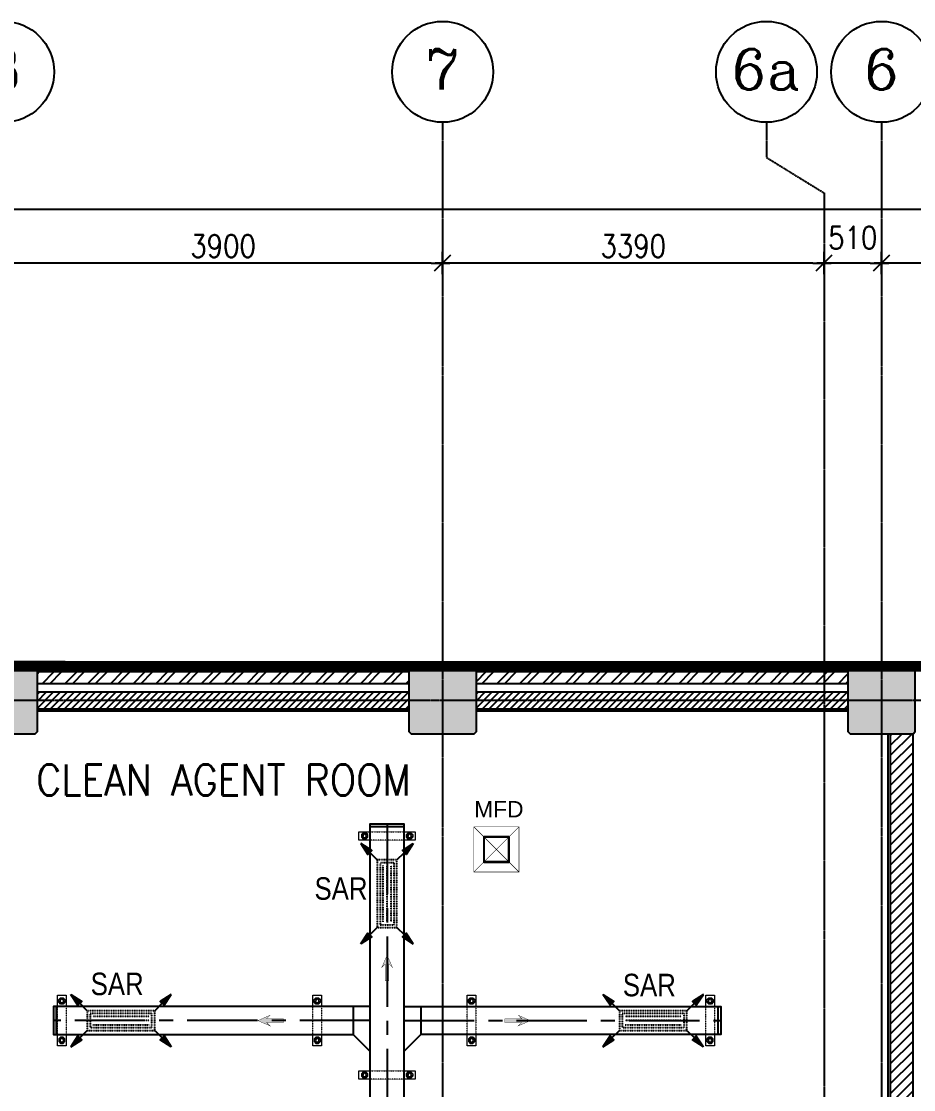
# Model space of a CAD drawing. Header units: metres. Extents: x 841183 to 1048542, y 259326 to 317714.
# Drawn here: x 926381 to 934310, y 308222 to 317714 of the extents above; entities that cross this region are included whole.
import ezdxf
from ezdxf.enums import TextEntityAlignment as Align

# ---------------------------------------------------------------- set-up
doc = ezdxf.new("R2010")
doc.units = ezdxf.units.M
doc.set_wipeout_variables(frame=1)
doc.header["$PDMODE"] = 34
for name, pattern in [('( Hidden )', [0.375, 0.25, -0.125]), ('CENTER', [2, 1.25, -0.25, 0.25, -0.25]), ('DASHED', [0.75, 0.5, -0.25]), ('HIDDEN', [0.375, 0.25, -0.125]), ('HIDDEN2', [0.1875, 0.125, -0.0625]), ('VILLA AXIS$0$CENTER', [2, 1.25, -0.25, 0.25, -0.25])]:
    doc.linetypes.add(name, pattern=pattern)
for name, color, linetype, lineweight in [('0_ARROW', 20, 'Continuous', 0), ('0_HVAC-OPENING', 126, 'Continuous', 0), ('HANGER', 252, 'Continuous', 0)]:
    doc.layers.add(name, color=color, linetype=linetype, lineweight=lineweight)
for name, color, linetype in [('0_EXTRACT AIR DUCT', 236, 'Continuous'), ('0_HVAC TEXT', 7, 'Continuous'), ('1-TEXT', 3, 'Continuous'), ('A-AXIS LINE', 253, 'Continuous'), ('A-FIXTURES', 252, 'Continuous'), ('A-TEXT', 252, 'Continuous'), ('A-WALL-2', 252, 'Continuous'), ('F-PLOT LIMITS - Zoom', 1, 'Continuous'), ('G-COL', 252, 'Continuous'), ('INTEC -RC-WALL', 252, 'Continuous'), ('PAMCAD-PROJECTION', 7, 'Continuous'), ('SUPPLY AIR DUCT', 82, 'Continuous')]:
    doc.layers.add(name, color=color, linetype=linetype)
for name, color, linetype, transparency in [('A-AXIS DIMENSION', 252, 'Continuous', 0.6), ('A-AXIS MARKER', 253, 'Continuous', 0.6), ('A-AXIS TEXT', 252, 'Continuous', 0.6), ('A-HATCH', 252, 'Continuous', 0.6), ('A-REFLECT DOWN', 252, 'Continuous', 0.6), ('CENTER LINE', 252, 'CENTER', 0.6), ('G-HATCH-COL-WALL', 253, 'Continuous', 0.6)]:
    doc.layers.add(name, color=color, linetype=linetype, transparency=transparency)
doc.layers.add('SAR', color=1, linetype='Continuous', true_color=0xff0000)
doc.styles.add('AIRAL', font='arial.ttf', dxfattribs={"height": 6.14})
doc.styles.add('romans', font='romans.shx', dxfattribs={"width": 0.85})
doc.styles.get("Standard").update_dxf_attribs({"font": 'ARIALN.TTF'})
doc.styles.add('VILLA AXIS$0$U SHAPE AXIS$0$AXES$0$COMP', font='complex')
doc.dimstyles.new('DIM-100', dxfattribs={"dimtxt": 200, "dimasz": 100, "dimexe": 50, "dimexo": 75, "dimgap": 50, "dimtad": 1, "dimdec": 0, "dimrnd": 5, "dimzin": 9, "dimdsep": 46, "dimtxsty": 'romans', "dimblk1": 'D-oblique', "dimblk2": 'D-oblique', "dimsah": 1, "dimcen": 100, "dimdle": 100, "dimclrd": 256, "dimclre": 256, "dimclrt": 131, "dimadec": 0, "dimazin": 0, "dimtfac": 1, "dimtdec": 0, "dimtofl": 0, "dimtmove": 2, "dimatfit": 3, "dimldrblk": 'OBLIQUE', "dimfxl": 100, "dimfxlon": 1, "dimtfillclr": 256, "dimtolj": 1, "dimtzin": 0, "dimarcsym": 0})
pattern_1 = [(225, (39419.42, -21.305), (30.935922, -30.935922), [])]
pattern_2 = [(225, (31039.91, -25), (101.02788, -101.02788), []), (225, (30972.56, -25), (101.02788, -101.02788), [])]

# ---------------------------------------------------------------- blocks, each defined once
blk = doc.blocks.new('SAR1')
at = {"layer": 'SAR', "ltscale": 20}
h = blk.add_hatch(color=256, dxfattribs=at)
h.dxf.hatch_style = 1
h.paths.add_polyline_path([(-171, 349.1), (-136.6, 383.5), (-233.3, 445.8)])
h = blk.add_hatch(color=256, dxfattribs=at)
h.dxf.hatch_style = 1
h.paths.add_polyline_path([(233.3, 445.8), (136.6, 383.5), (171, 349.1)])
h = blk.add_hatch(color=256, dxfattribs=at)
h.dxf.hatch_style = 1
h.paths.add_polyline_path([(-233.3, -445.8), (-136.6, -383.5), (-171, -349.1)])
h = blk.add_hatch(color=256, dxfattribs=at)
h.dxf.hatch_style = 1
h.paths.add_polyline_path([(171, -349.1), (136.6, -383.5), (233.3, -445.8)])
for points in [[(-233.3, 445.8), (-171, 349.1), (-136.6, 383.5), (-233.3, 445.8)], [(233.3, 445.8), (171, 349.1), (136.6, 383.5), (233.3, 445.8)], [(-87.5, 300), (-153.8, 366.3)], [(87.5, 300), (153.8, 366.3)], [(-233.3, -445.8), (-171, -349.1), (-136.6, -383.5), (-233.3, -445.8)], [(-87.5, -300), (-153.8, -366.3)], [(87.5, -300), (153.8, -366.3)], [(233.3, -445.8), (171, -349.1), (136.6, -383.5), (233.3, -445.8)]]:
    blk.add_lwpolyline(points, dxfattribs=at)
at = {"layer": 'SAR', "linetype": 'DASHED', "ltscale": 0.00025}
for points in [[(87.5, 300), (-87.5, 300), (-87.5, -300), (87.5, -300)], [(62.5, 0), (62.5, 275), (-62.5, 275), (-62.5, 0), (-62.5, -275), (62.5, -275)]]:
    blk.add_lwpolyline(points, close=True, dxfattribs=at)
for points in [[(-37.5, 250), (-37.5, 0), (-37.5, -250)], [(0, 250), (0, 0)], [(37.5, -250), (37.5, 0), (37.5, 250)], [(0, 0), (0, -250)]]:
    blk.add_lwpolyline(points, dxfattribs=at)
blk = doc.blocks.new('*U80')
at = {"layer": 'HANGER', "ltscale": 20}
for points in [[(0, 75), (-200, 75), (-200, -75), (0, -75)], [(0, -15), (0, 15)], [(600, -75), (800, -75), (800, 75), (600, 75)], [(600, -15), (600, 15)]]:
    blk.add_lwpolyline(points, dxfattribs=at)
for points in [[(-77, 56), (-123, 56), (-156, 23), (-156, -23), (-123, -56), (-77, -56), (-44, -23), (-44, 23)], [(677, 56), (723, 56), (756, 23), (756, -23), (723, -56), (677, -56), (644, -23), (644, 23)]]:
    blk.add_lwpolyline(points, close=True, dxfattribs=at)
at = {"layer": 'HANGER', "linetype": 'HIDDEN', "ltscale": 0.0008}
for points in [[(600, 75), (0, 75)], [(0, -75), (600, -75)]]:
    blk.add_lwpolyline(points, dxfattribs=at)
at = {"layer": 'HANGER', "ltscale": 20}
for centre, radius in [((-100, 0), 45), ((-100, 0), 30), ((700, 0), 45), ((700, 0), 30)]:
    blk.add_circle(centre, radius, dxfattribs=at)
blk = doc.blocks.new('*U81')
at = {"layer": 'HANGER', "ltscale": 20}
for points in [[(0, 75), (-200, 75), (-200, -75), (0, -75)], [(0, -15), (0, 15)], [(500, -75), (700, -75), (700, 75), (500, 75)], [(500, -15), (500, 15)]]:
    blk.add_lwpolyline(points, dxfattribs=at)
for points in [[(-77, 56), (-123, 56), (-156, 23), (-156, -23), (-123, -56), (-77, -56), (-44, -23), (-44, 23)], [(577, 56), (623, 56), (656, 23), (656, -23), (623, -56), (577, -56), (544, -23), (544, 23)]]:
    blk.add_lwpolyline(points, close=True, dxfattribs=at)
at = {"layer": 'HANGER', "linetype": 'HIDDEN', "ltscale": 0.0008}
for points in [[(500, 75), (0, 75)], [(0, -75), (500, -75)]]:
    blk.add_lwpolyline(points, dxfattribs=at)
at = {"layer": 'HANGER', "ltscale": 20}
for centre, radius in [((-100, 0), 45), ((-100, 0), 30), ((600, 0), 45), ((600, 0), 30)]:
    blk.add_circle(centre, radius, dxfattribs=at)
blk = doc.blocks.new('0-ARROW-3')
at = {"layer": '0_ARROW', "true_color": 0xc8c8c8}
h = blk.add_hatch(dxfattribs=at)
h.set_pattern_fill('ANSI31', color=9)
h.set_pattern_definition([(45, (-4415, 43046), (-0.08838834765, 0.08838834765), [])])
h.paths.add_polyline_path([(-512, -108), (-711, -313), (0, 0), (-711, 313), (-512, 108), (-1490, 108), (-1490, -108)])
at = {"layer": '0_ARROW', "const_width": 20}
blk.add_lwpolyline([(-1490, -108), (-512, -108), (-711, -313), (0, 0), (-711, 313), (-512, 108), (-1490, 108)], close=True, dxfattribs=at)
blk = doc.blocks.new('A$Caca1db55')
at = {"layer": '0_EXTRACT AIR DUCT', "const_width": 11.2, "elevation": -145}
blk.add_lwpolyline([(-33389.8, -1219.9), (-33603.5, -1219.9), (-33603.5, -1433.7), (-33389.8, -1433.7)], close=True, dxfattribs=at)
at = {"layer": '0_EXTRACT AIR DUCT', "elevation": 5.8}
blk.add_lwpolyline([(-33384.2, -1214.3), (-33609.2, -1214.3), (-33609.2, -1439.3), (-33384.2, -1439.3)], close=True, dxfattribs=at)
at = {"layer": '0_HVAC-OPENING', "linetype": '( Hidden )', "ltscale": 100, "const_width": 5, "elevation": 103.7}
blk.add_lwpolyline([(-33296.7, -1526.8), (-33296.7, -1126.8), (-33696.7, -1126.8), (-33696.7, -1526.8)], close=True, dxfattribs=at)
for points in [[(-33296.7, -1126.8), (-33696.7, -1526.8)], [(-33296.7, -1526.8), (-33696.7, -1126.8)]]:
    blk.add_lwpolyline(points, dxfattribs=at)
at = {"layer": '0_HVAC TEXT', "insert": (-33474.9, -969.6, 103.7), "char_height": 145, "width": 763.787, "attachment_point": 5, "style": 'AIRAL'}
blk.add_mtext('{\\fArial|b0|i0|c0|p34;MFD}', dxfattribs=at)
blk = doc.blocks.new('A$C10b3fa2f')
at = {"layer": 'A-REFLECT DOWN'}
h = blk.add_hatch(dxfattribs=at)
h.set_pattern_fill('AR-HBONE', color=256, scale=75, style=0)
h.set_pattern_definition([(45, (-872853.3, -501345.44), (0, 424.26407), [900, -300]), (135, (-872641.16, -501133.3), (3e-14, 424.26407), [900, -300])])
h.paths.add_polyline_path([(-40951.9, -7637.1), (-40445.1, -7637.1), (-40278.2, -7926.1), (-40445.1, -8215.1), (-40951.9, -8215.1), (-41118.8, -7926.1)])
edge = h.paths.add_edge_path()
edge.add_line((-40250.6, -6912.7), (-42275.6, -6912.7))
edge.add_line((-42275.6, -6912.7), (-42275.6, -105.8))
edge.add_line((-42275.6, -105.8), (-42275.6, 38.9))
edge.add_line((-42275.6, 38.9), (-43125, 38.9))
edge.add_line((-43125, 38.9), (-43125, -30517.1))
edge.add_line((-43125, -30517.1), (-43000, -30517.1))
edge.add_line((-43000, -30517.1), (-43000, -32386.1))
edge.add_line((-43000, -32386.1), (-6450, -32386.1))
edge.add_arc((-6450, -25886.1), 6500, 270, 360)
edge.add_line((50, -25886.1), (50, -22117.5))
edge.add_line((50, -22117.5), (-3025.4, -22117.5))
edge.add_line((-3025.4, -22117.5), (-3025.4, -31367.5))
edge.add_line((-3025.4, -31367.5), (-37875.6, -31367.3))
edge.add_line((-37875.6, -31367.3), (-37875.6, -22117.5))
edge.add_line((-37875.6, -22117.5), (-40250.6, -22117.5))
edge.add_line((-40250.6, -22117.5), (-40250.6, -6912.7))
at = {"layer": 'F-PLOT LIMITS - Zoom', "color": 252, "linetype": 'HIDDEN2', "ltscale": 2500, "elevation": 74}
blk.add_lwpolyline([(-43400, 300, 100, 75, 0), (6600, 300, 128.5, 128.5, 0), (6600.1, -49700, 128.5, 128.5, 0), (-43400, -49700, 128.5, 128.5, 0)], format="xyseb", close=True, dxfattribs=at)
blk = doc.blocks.new('VILLA AXIS$0$U SHAPE AXIS$0$AXES$0$AXIS-MARK')
at = {"layer": 'A-AXIS MARKER'}
blk.add_circle((0, 0.5), 0.5, dxfattribs=at)
at = {"layer": 'A-AXIS TEXT', "color": 8, "style": 'VILLA AXIS$0$U SHAPE AXIS$0$AXES$0$COMP'}
blk.add_attdef('1', text='', height=0.4, dxfattribs=at).set_placement((0, 0.5), align=Align.MIDDLE)
blk = doc.blocks.new('D-oblique')
for p, q in [((0, -1), (0, 1)), ((-1, 0), (0.647, 0)), ((-0.707, -0.707), (0.707, 0.707))]:
    blk.add_line(p, q)
blk = doc.blocks.new('*D475')
at = {"layer": 'A-AXIS DIMENSION', "lineweight": -2, "transparency": 16777216}
for p, q in [((-30785.4, 3508.1), (-30785.4, 3658.1)), ((-30374.2, 3608.1), (-30685.4, 3608.1)), ((-30274.2, 3508.1), (-30274.2, 3658.1))]:
    blk.add_line(p, q, dxfattribs=at)
at = {"layer": 'Defpoints', "color": 0, "transparency": 16777216}
for p in [(-30785.4, 3608.1), (-30785.4, 3145.6, 0.8), (-30274.2, 3160.7)]:
    blk.add_point(p, dxfattribs=at)
at = {"layer": 'A-AXIS DIMENSION', "lineweight": -2, "transparency": 16777216, "xscale": 100, "yscale": 100, "zscale": 100, "rotation": 180}
blk.add_blockref('D-oblique', (-30785.4, 3608.1), dxfattribs=at)
at = {"layer": 'A-AXIS DIMENSION', "lineweight": -2, "transparency": 16777216, "xscale": 100, "yscale": 100, "zscale": 100}
blk.add_blockref('D-oblique', (-30274.2, 3608.1), dxfattribs=at)
at = {"layer": 'A-AXIS DIMENSION', "color": 252, "transparency": 16777216, "insert": (-30529.8, 3833.1), "char_height": 200, "attachment_point": 5, "style": 'romans'}
blk.add_mtext('\\A1;510', dxfattribs=at)
blk = doc.blocks.new('_OBLIQUE')
at = {"color": 0, "linetype": 'ByBlock'}
blk.add_line((-0.5, -0.5), (0.5, 0.5), dxfattribs=at)
blk = doc.blocks.new('*D476')
at = {"layer": 'A-AXIS DIMENSION', "lineweight": -2, "transparency": 16777216}
for p, q in [((-30274.2, 3508.3), (-30274.2, 3658.1)), ((-28520.4, 3608.1), (-30174.2, 3608.1)), ((-28420.4, 3508.9), (-28420.4, 3658.1))]:
    blk.add_line(p, q, dxfattribs=at)
at = {"layer": 'Defpoints', "color": 0, "transparency": 16777216}
for p in [(-30274.2, 3608.1), (-30274.2, 3137, -21.6), (-28420.4, 3160.7, -50.2)]:
    blk.add_point(p, dxfattribs=at)
at = {"layer": 'A-AXIS DIMENSION', "lineweight": -2, "transparency": 16777216, "xscale": 100, "yscale": 100, "zscale": 100, "rotation": 180}
blk.add_blockref('D-oblique', (-30274.2, 3608.1), dxfattribs=at)
at = {"layer": 'A-AXIS DIMENSION', "lineweight": -2, "transparency": 16777216, "xscale": 100, "yscale": 100, "zscale": 100}
blk.add_blockref('D-oblique', (-28420.4, 3608.1), dxfattribs=at)
at = {"layer": 'A-AXIS DIMENSION', "color": 252, "transparency": 16777216, "insert": (-29451.3, 3799.2), "char_height": 200, "attachment_point": 5, "style": 'romans'}
blk.add_mtext('\\A1;1855', dxfattribs=at)
blk = doc.blocks.new('*D477')
at = {"layer": 'A-AXIS DIMENSION', "lineweight": -2, "transparency": 16777216}
for p, q in [((-34174.9, 3508.2), (-34174.9, 3658.2)), ((-30885.4, 3608.2), (-34074.9, 3608.2)), ((-30785.4, 3508.2), (-30785.4, 3658.2))]:
    blk.add_line(p, q, dxfattribs=at)
at = {"layer": 'Defpoints', "color": 0, "transparency": 16777216}
for p in [(-34174.9, 3608.2), (-30785.4, 3160.7), (-34174.9, 3060.6, 5.3)]:
    blk.add_point(p, dxfattribs=at)
at = {"layer": 'A-AXIS DIMENSION', "lineweight": -2, "transparency": 16777216, "xscale": 100, "yscale": 100, "zscale": 100, "rotation": 180}
blk.add_blockref('D-oblique', (-34174.9, 3608.2), dxfattribs=at)
at = {"layer": 'A-AXIS DIMENSION', "lineweight": -2, "transparency": 16777216, "xscale": 100, "yscale": 100, "zscale": 100}
blk.add_blockref('D-oblique', (-30785.4, 3608.2), dxfattribs=at)
at = {"layer": 'A-AXIS DIMENSION', "color": 252, "transparency": 16777216, "insert": (-32480.2, 3758.2), "char_height": 200, "attachment_point": 5, "style": 'romans'}
blk.add_mtext('\\A1;3390', dxfattribs=at)
blk = doc.blocks.new('*D478')
at = {"layer": 'A-AXIS DIMENSION', "lineweight": -2, "transparency": 16777216}
for p, q in [((-38075.6, 3508.2), (-38075.6, 3658.2)), ((-34274.9, 3608.2), (-37975.6, 3608.2)), ((-34174.9, 3508.2), (-34174.9, 3658.2))]:
    blk.add_line(p, q, dxfattribs=at)
at = {"layer": 'Defpoints', "color": 0, "transparency": 16777216}
for p in [(-38075.6, 3608.2), (-34174.9, 3160.7), (-38075.6, 3045.5, 6.1)]:
    blk.add_point(p, dxfattribs=at)
at = {"layer": 'A-AXIS DIMENSION', "lineweight": -2, "transparency": 16777216, "xscale": 100, "yscale": 100, "zscale": 100, "rotation": 180}
blk.add_blockref('D-oblique', (-38075.6, 3608.2), dxfattribs=at)
at = {"layer": 'A-AXIS DIMENSION', "lineweight": -2, "transparency": 16777216, "xscale": 100, "yscale": 100, "zscale": 100}
blk.add_blockref('D-oblique', (-34174.9, 3608.2), dxfattribs=at)
at = {"layer": 'A-AXIS DIMENSION', "color": 252, "transparency": 16777216, "insert": (-36125.3, 3758.2), "char_height": 200, "attachment_point": 5, "style": 'romans'}
blk.add_mtext('\\A1;3900', dxfattribs=at)
blk = doc.blocks.new('*D487')
at = {"layer": 'A-AXIS DIMENSION', "lineweight": -2, "transparency": 16777216}
for p, q in [((-40250.6, 3983.7), (-40250.6, 4133.4)), ((-300, 4083.4), (-40150.6, 4083.4)), ((-200, 3984.4), (-200, 4133.4))]:
    blk.add_line(p, q, dxfattribs=at)
at = {"layer": 'Defpoints', "color": 0, "transparency": 16777216}
for p in [(-40250.6, 4083.4), (-200, 3652.7, -54.7), (-40250.6, 3331.1, -53.4)]:
    blk.add_point(p, dxfattribs=at)
at = {"layer": 'A-AXIS DIMENSION', "lineweight": -2, "transparency": 16777216, "xscale": 100, "yscale": 100, "zscale": 100, "rotation": 180}
blk.add_blockref('D-oblique', (-40250.6, 4083.4), dxfattribs=at)
at = {"layer": 'A-AXIS DIMENSION', "lineweight": -2, "transparency": 16777216, "xscale": 100, "yscale": 100, "zscale": 100}
blk.add_blockref('D-oblique', (-200, 4083.4), dxfattribs=at)
at = {"layer": 'A-AXIS DIMENSION', "color": 252, "transparency": 16777216, "insert": (-21011.1, 4233.4), "char_height": 200, "attachment_point": 5, "style": 'romans'}
blk.add_mtext('\\A1;40050', dxfattribs=at)
blk = doc.blocks.new('A$Cef9c9996')
at = {"layer": 'A-HATCH'}
h = blk.add_hatch(dxfattribs=at)
h.set_pattern_fill('ANSI32', color=256, scale=15, angle=-180, style=0)
h.set_pattern_definition(pattern_2)
h.paths.add_polyline_path([(-34474.90583, -129.99875), (-37775.61537, -129.99875), (-37775.61537, -24.99875), (-34474.90583, -24.99875)])
h = blk.add_hatch(dxfattribs=at)
h.set_pattern_fill('ANSI32', color=256, scale=15, angle=-180, style=0)
h.set_pattern_definition(pattern_2)
h.paths.add_polyline_path([(-33874.90583, -129.99875), (-30574.19629, -129.99875), (-30574.19629, -24.99875), (-33874.90583, -24.99875)])
h = blk.add_hatch(dxfattribs=at)
h.set_pattern_fill('ANSI31', color=256, scale=350, angle=-180, style=0)
h.set_pattern_definition(pattern_1)
h.paths.add_polyline_path([(-37775.61537, -204.99875), (-37775.61537, -354.99875), (-34474.90583, -354.99875), (-34474.90583, -204.99875)])
h = blk.add_hatch(dxfattribs=at)
h.set_pattern_fill('ANSI31', color=256, scale=350, angle=-180, style=0)
h.set_pattern_definition(pattern_1)
h.paths.add_polyline_path([(-30574.19629, -204.99875), (-30574.19629, -354.99875), (-33874.90583, -354.99875), (-33874.90583, -204.99875)])
h = blk.add_hatch(dxfattribs=at)
h.set_pattern_fill('ANSI31', color=256, scale=500, angle=-180)
h.set_pattern_definition([(225, (72975.345, 3463.6), (44.194174, -44.194174), [])])
h.paths.add_polyline_path([(-29994.2878, -5827.25931), (-30194.2878, -5827.25931), (-30194.36881, -10476.69043), (-29994.36881, -10476.69043)])
h.paths.add_polyline_path([(-30194.27735, -5227.25931), (-29994.27735, -5227.25931), (-29994.19629, -574.99875), (-30194.19629, -574.99875)])
at = {"layer": 'A-REFLECT DOWN'}
h = blk.add_hatch(dxfattribs=at)
h.set_pattern_fill('AR-HBONE', color=256, scale=75, style=0)
h.set_pattern_definition([(45, (-873053.33, -501634.64), (0, 424.26407), [900, -300]), (135, (-872841.2, -501422.5), (3e-14, 424.26407), [900, -300])])
h.paths.add_polyline_path([(-41151.96082, -7926.32103), (-40645.1139, -7926.32103), (-40478.26212, -8215.31679), (-40645.1139, -8504.31255), (-41151.96082, -8504.31255), (-41318.8126, -8215.31679)])
edge = h.paths.add_edge_path()
edge.add_line((-40450.61533, -7201.94287), (-42475.61533, -7201.94287))
edge.add_line((-42475.61533, -7201.94287), (-42475.61533, -394.99875))
edge.add_line((-42475.61533, -394.99875), (-42475.61533, -250.33845))
edge.add_line((-42475.61533, -250.33845), (-43325.04045, -250.33845))
edge.add_line((-43325.04045, -250.33845), (-43325.03899, -30806.27827))
edge.add_line((-43325.03899, -30806.27827), (-43200.04115, -30806.27827))
edge.add_line((-43200.04115, -30806.27827), (-43200.04115, -32675.32518))
edge.add_line((-43200.04115, -32675.32518), (-6650.05266, -32675.32518))
edge.add_arc((-6650.05266, -26175.32518), 6500, 270, 360)
edge.add_line((-150.05266, -26175.32518), (-150.05266, -22406.69091))
edge.add_line((-150.05266, -22406.69091), (-3225.46308, -22406.69091))
edge.add_line((-3225.46308, -22406.69091), (-3225.46308, -31656.6906))
edge.add_line((-3225.46308, -31656.6906), (-38075.61537, -31656.47599))
edge.add_line((-38075.61537, -31656.47599), (-38075.61537, -22406.6906))
edge.add_line((-38075.61537, -22406.6906), (-40450.61533, -22406.6906))
edge.add_line((-40450.61533, -22406.6906), (-40450.61533, -7201.94287))
at = {"layer": 'G-HATCH-COL-WALL'}
h = blk.add_hatch(color=256, dxfattribs=at)
h.dxf.hatch_style = 1
h.paths.add_polyline_path([(-37775.61537, 25.00125), (-38375.61537, 25.00125), (-38375.61537, -554.99875), (-38355.61537, -574.99875), (-37795.61537, -574.99875), (-37775.61537, -554.99875)])
h = blk.add_hatch(color=256, dxfattribs=at)
h.dxf.hatch_style = 1
h.paths.add_polyline_path([(-33874.90583, 25.00125), (-34474.90583, 25.00125), (-34474.90583, -554.99875), (-34454.90583, -574.99875), (-33894.90583, -574.99875), (-33874.90583, -554.99875)])
h = blk.add_hatch(color=256, dxfattribs=at)
h.dxf.hatch_style = 1
h.paths.add_polyline_path([(-29974.19629, 25.00125), (-30574.19629, 25.00125), (-30574.19629, -554.99875), (-30554.19629, -574.99875), (-29994.19629, -574.99875), (-29974.19629, -554.99875)])
at = {"layer": 'A-AXIS LINE', "linetype": 'VILLA AXIS$0$CENTER', "ltscale": 4}
for p, q in [((-34174.90583, 4858.12244, 0.00009), (-34174.90583, -12258.13794, -11.96108)), ((-30274.19629, 4858.12244, 0.00009), (-30274.19629, -11876.23937, -11.69421)), ((-30785.4388, 4230.96165, 0.00009), (-30785.4388, -13326.69043, -12.55791)), ((-40765.74437, -274.99875, 0.00005), (8014.64756, -274.99875, 113.58101))]:
    blk.add_line(p, q, dxfattribs=at)
at = {"layer": 'A-AXIS LINE', "linetype": 'VILLA AXIS$0$CENTER', "ltscale": 4, "elevation": 0.00009}
blk.add_lwpolyline([(-31296.68131, 4858.12244), (-31296.68131, 4546.08839), (-30785.4388, 4230.96165)], dxfattribs=at)
at = {"layer": 'A-FIXTURES'}
for points, elevation in [([(-34474.90583, -374.99875), (-37775.61537, -374.99875)], 47.92296), ([(-30574.19629, -374.99875), (-33874.90583, -374.99875)], 47.92296), ([(-30214.27735, -5116.69032), (-30214.19629, -574.99875)], -20.13033)]:
    blk.add_lwpolyline(points, dxfattribs=dict(at, elevation=elevation))
at = {"layer": 'A-WALL-2'}
for p, q in [((-34474.90583, -24.99875, 42.09569), (-37775.61537, -24.99875, 50.37409)), ((-30574.19629, -24.99875, 32.31246), (-33874.90583, -24.99875, 40.59085)), ((-34474.90583, -129.99875, 42.09527), (-37775.61537, -129.99875, 50.37361)), ((-30574.19629, -129.99875, 32.3121), (-33874.90583, -129.99875, 40.59044)), ((-34474.90583, -204.99875, 42.09527), (-37775.61537, -204.99875, 50.37361)), ((-30574.19629, -204.99875, 32.3121), (-33874.90583, -204.99875, 40.59044)), ((-34474.90583, -354.99875, 42.09527), (-37775.61537, -354.99875, 50.37361)), ((-30574.19629, -354.99875, 32.3121), (-33874.90583, -354.99875, 40.59044))]:
    blk.add_line(p, q, dxfattribs=at)
at = {"layer": 'A-WALL-2', "elevation": -20.13033}
for points in [[(-30194.27932, -5227.23283), (-30194.19629, -574.99875)], [(-29994.27932, -5227.23118), (-29994.19629, -574.99875)]]:
    blk.add_lwpolyline(points, dxfattribs=at)
at = {"layer": 'G-COL', "elevation": -20.13038}
for points in [[(-37775.61537, 25.00125), (-38375.61537, 25.00125), (-38375.61537, -554.99875), (-38355.61537, -574.99875), (-37795.61537, -574.99875), (-37775.61537, -554.99875)], [(-33874.90583, 25.00125), (-34474.90583, 25.00125), (-34474.90583, -554.99875), (-34454.90583, -574.99875), (-33894.90583, -574.99875), (-33874.90583, -554.99875)], [(-29974.19629, 25.00125), (-30574.19629, 25.00125), (-30574.19629, -554.99875), (-30554.19629, -574.99875), (-29994.19629, -574.99875), (-29974.19629, -554.99875)]]:
    blk.add_lwpolyline(points, close=True, dxfattribs=at)
at = {"layer": 'INTEC -RC-WALL'}
blk.add_line((-37775.61537, 25.00125, -20.13038), (-2940.03788, 25.00125, 6.3119), dxfattribs=at)
at = {"layer": 'A-AXIS TEXT'}
ref = blk.add_blockref('VILLA AXIS$0$U SHAPE AXIS$0$AXES$0$AXIS-MARK', (-38075.61537, 4858.12244, 0.00009), dxfattribs=dict(at, xscale=897.0721255241026, yscale=897.0721255241026, zscale=897.0721255241026))
ref.add_attrib('1', '8', dxfattribs={"height": 360, "style": 'VILLA AXIS$0$U SHAPE AXIS$0$AXES$0$COMP'}).set_placement((-38075.61537, 5328.72073, 0.00009), align=Align.MIDDLE)
ref = blk.add_blockref('VILLA AXIS$0$U SHAPE AXIS$0$AXES$0$AXIS-MARK', (-34174.90583, 4858.12244, 0.00009), dxfattribs=dict(at, xscale=897.0721255241026, yscale=897.0721255241026, zscale=897.0721255241026))
ref.add_attrib('1', '7', dxfattribs={"height": 360, "style": 'VILLA AXIS$0$U SHAPE AXIS$0$AXES$0$COMP'}).set_placement((-34174.90583, 5328.72073, 0.00009), align=Align.MIDDLE)
ref = blk.add_blockref('VILLA AXIS$0$U SHAPE AXIS$0$AXES$0$AXIS-MARK', (-31296.68131, 4858.12244, 0.00009), dxfattribs=dict(at, xscale=897.0721255241026, yscale=897.0721255241026, zscale=897.0721255241026))
ref.add_attrib('1', '6a', dxfattribs={"height": 360, "style": 'VILLA AXIS$0$U SHAPE AXIS$0$AXES$0$COMP'}).set_placement((-31296.68131, 5328.72073, 0.00009), align=Align.MIDDLE)
ref = blk.add_blockref('VILLA AXIS$0$U SHAPE AXIS$0$AXES$0$AXIS-MARK', (-30274.19629, 4858.12244, 0.00009), dxfattribs=dict(at, xscale=897.0721255241026, yscale=897.0721255241026, zscale=897.0721255241026))
ref.add_attrib('1', '6', dxfattribs={"height": 360, "style": 'VILLA AXIS$0$U SHAPE AXIS$0$AXES$0$COMP'}).set_placement((-30274.19629, 5328.72073, 0.00009), align=Align.MIDDLE)
at = {"layer": 'A-TEXT', "style": 'romans', "width": 0.9}
blk.add_text('CLEAN AGENT ROOM', height=275, dxfattribs=at).set_placement((-36120.46265, -984.29829, -9.24597), align=Align.MIDDLE)
at = {"layer": 'A-AXIS DIMENSION'}
for base, p1, p2, picture, middle in [((-40250.61533, 4083.39542, 53.36061), (-200.03281, 3652.65086, -1.36147), (-40250.61533, 3331.14187, 0.00179), '*D487', (-21011.09869, 4233.39542, 53.36061)), ((-30274.19629, 3608.12244, 31.11313), (-28420.4388, 3160.65986, -19.08565), (-30274.19629, 3137.03071, 9.55277), '*D476', (-29451.32716, 3799.24268, 31.11313))]:
    dim = blk.add_linear_dim(base=base, p1=p1, p2=p2, dimstyle='DIM-100', override={"dimclrt": 252}, dxfattribs=at)
    dim.commit()
    dim.dimension.update_dxf_attribs({"geometry": picture, "text_midpoint": middle, "dimtype": 160})
for base, p1, p2, picture, middle in [((-30785.4388, 3608.14474, -0.80354), (-30274.19629, 3160.68217, -0.80354), (-30785.4388, 3145.58826, 0.00009), '*D475', (-30529.81755, 3833.14474, -0.80354)), ((-38075.61537, 3608.16705, -10.47272), (-34174.90583, 3160.70447, -10.47272), (-38075.61537, 3045.54003, -4.34115), '*D478', (-36125.2606, 3758.16705, -10.47272)), ((-34174.90583, 3608.16705, -10.47272), (-30785.4388, 3160.70447, -10.47272), (-34174.90583, 3060.63394, -5.14478), '*D477', (-32480.17232, 3758.16705, -10.47272))]:
    dim = blk.add_linear_dim(base=base, p1=p1, p2=p2, dimstyle='DIM-100', override={"dimclrt": 252, "dimfxl": 100, "dimfxlon": 1}, dxfattribs=at)
    dim.commit()
    dim.dimension.update_dxf_attribs({"geometry": picture, "text_midpoint": middle})

msp = doc.modelspace()

# ---------------------------------------------------------------- block references
at = {"layer": 'PAMCAD-PROJECTION', "color": 6}
msp.add_blockref('A$Cef9c9996', (964298.7, 311958.9, -97.8), dxfattribs=at)

# ---------------------------------------------------------------- next in the draw order: block references
at = {"color": 2}
msp.add_blockref('A$C10b3fa2f', (964098.7, 311683.9, -103.7), dxfattribs=at)

# ---------------------------------------------------------------- next in the draw order: wipeouts: each hides what was drawn before it
at = {"color": 255}
msp.add_wipeout([(958608.6, 291727.2), (958608.6, 291027.2), (939689.4, 291027.2), (939189.4, 291002.2), (928141.7, 291002.2), (928036.7, 291003.4), (927883.7, 291026.1), (927665, 291105.8), (927434.5, 291270.1), (927315.2, 291414.2), (927223.8, 291580.3), (927167.6, 291750.9), (927141.7, 291977.2), (927141.7, 296242.2), (927125.2, 296310.5), (927107.2, 296337.8), (927076.6, 296365.8), (927011.2, 296392.2), (926991.7, 296392.2), (926991.7, 297392.2), (927018.6, 297395.9), (927062.4, 297421.5), (927083.1, 297451.7), (927091.7, 297492.2), (927091.7, 299557.2), (927079.2, 299626.7), (927052.9, 299675.4), (927022.6, 299708.3), (927012.2, 299716.8), (927000.6, 299724.9), (926947.3, 299749.3), (926899.5, 299757.2), (926575.9, 299757.2), (926575.9, 300007.2), (926899.5, 300007.2), (926975.9, 299999.2), (927060.4, 299974.4), (927108.8, 299951.4), (927147, 299927.8), (927192.7, 299891.7), (927259.6, 299816.3), (927295.6, 299870.3), (927357, 299948.7), (927440.1, 300035.4), (927529.6, 300110.7), (927750.7, 300239.9), (927908.4, 300295.1), (928078.7, 300326.4), (928191.7, 300332.2), (928364.6, 300332.2), (928523.1, 300332.2), (929080.6, 300332.2), (929330.6, 300582.2), (929330.6, 302572.1), (929130.6, 302772.1), (927101.1, 302772.1), (927101.1, 303022.1), (929330.6, 303022.1), (929330.6, 305636.6), (929480.6, 306136.6), (929480.6, 308560.9), (929480.6, 310583.9), (929780.6, 310583.9), (929780.6, 306136.6), (929930.6, 305636.6), (929930.6, 300332.2), (930756.5, 300332.2), (931256.5, 300307.2), (932108.8, 300307.2), (932358.8, 300557.2), (932358.8, 305850.2), (932658.8, 305850.2), (932658.8, 300582.2), (932658.8, 300307.2), (939774.1, 300307.2), (940024.1, 300557.2), (940024, 306115.6), (939874, 306265.6), (936824.6, 306265.6), (936824.6, 306440.6), (940024.1, 306440.6), (940024.1, 309771.3), (940524.1, 309771.3), (940524, 306440.6), (942824.1, 306440.6), (942824.1, 306265.6), (940674, 306265.6), (940524, 306115.6), (940524.1, 300307.2), (942231.5, 300307.2), (942731.5, 300257.2), (949523.2, 300257.2), (949773.2, 300507.2), (949773.2, 309212.6), (950373.2, 309212.6), (950373.2, 300257.2), (951436.5, 300257.2), (951936.5, 300132.2), (956072.7, 300132.2), (956322.7, 300382.2), (956322.7, 310583.9), (956722.7, 310583.9), (956722.7, 300132.2), (957318.4, 300132.2), (957818.4, 300007.2), (960069.9, 300007.2), (960069.9, 299757.2), (957818.4, 299757.2), (957318.4, 299632.2), (951936.5, 299632.2), (951436.5, 299507.2), (942731.5, 299507.2), (942231.5, 299457.2), (931256.5, 299457.2), (930757.7, 299432.3), (928191.7, 299432.2), (928140.1, 299425.4), (928082.7, 299399.9), (928026.9, 299345.6), (927995.4, 299270.5), (927991.7, 297492.2), (927999.9, 297452.4), (928020.9, 297421.5), (928046.6, 297402.9), (928091.7, 297392.2), (928091.7, 296392.2), (928029.1, 296378.5), (927985.6, 296348.3), (927959.2, 296312.7), (927945.7, 296277), (927941.7, 296242.2), (927941.7, 291977.2), (927952.2, 291913.2), (928000.2, 291835.8), (928066.4, 291780.6), (928141.7, 291752.2), (939189.4, 291752.2), (939689.4, 291727.2)], dxfattribs=at)

# ---------------------------------------------------------------- next in the draw order: linework, layer by layer
at = {"layer": 'CENTER LINE', "ltscale": 500, "elevation": -29.9}
for points in [[(929630.6, 310583.9), (929630.6, 300332.2)], [(929480.6, 308835.9), (926666.1, 308835.9)], [(929780.6, 308835.9), (932595.1, 308835.9)]]:
    msp.add_lwpolyline(points, dxfattribs=at)
at = {"layer": 'SUPPLY AIR DUCT', "elevation": -29.9}
for points in [[(929480.6, 306136.6), (929480.6, 310583.9), (929780.6, 310583.9), (929780.6, 306136.6)], [(929780.6, 310558.9), (929480.6, 310558.9)], [(929480.6, 308960.9), (926666.1, 308960.9), (926666.1, 308710.9), (929330.6, 308710.9)], [(926691.1, 308960.9), (926691.1, 308710.9)], [(929330.6, 308960.9), (929330.6, 308710.9)], [(929780.6, 308960.9), (932595.1, 308960.9), (932595.1, 308710.9), (929930.6, 308710.9)], [(929930.6, 308960.9), (929930.6, 308710.9)], [(932570.1, 308960.9), (932570.1, 308710.9)], [(929480.6, 308560.9), (929330.6, 308710.9)], [(929480.6, 308710.9), (929480.6, 308710.9)], [(929780.6, 308560.9), (929930.6, 308710.9)]]:
    msp.add_lwpolyline(points, dxfattribs=at)

# ---------------------------------------------------------------- next in the draw order: block references
at = {"layer": 'HANGER', "xscale": -0.5, "yscale": 0.5, "zscale": 0.5}
for p in [(929780.6, 310476.7, -29.9), (929780.6, 308352.7, -29.9)]:
    msp.add_blockref('*U80', p, dxfattribs=at)
at = {"layer": 'HANGER', "xscale": -0.5, "yscale": 0.5, "zscale": 0.5, "rotation": 90}
for p in [(926740.5, 308960.9, -29.9), (929009.7, 308960.9, -29.9), (930381.2, 308960.9, -29.9), (932501.3, 308960.9, -29.9)]:
    msp.add_blockref('*U81', p, dxfattribs=at)
at = {"layer": 'SAR'}
for p, rotation in [((929630.6, 309963.1, -29.9), 180), ((927266.1, 308835.9, -29.9), 270), ((931995.1, 308835.9, -29.9), 270)]:
    msp.add_blockref('SAR1', p, dxfattribs=dict(at, rotation=rotation))

# ---------------------------------------------------------------- next in the draw order: texts
at = {"layer": '1-TEXT', "color": 0}
for p in [(928986, 309909.7, -29.9), (926996.8, 309062, -29.9), (931725.7, 309051.8, -29.9)]:
    msp.add_text('SAR', height=200, dxfattribs=at).set_placement(p)

# ---------------------------------------------------------------- next in the draw order: block references
at = {"color": 2}
msp.add_blockref('A$Caca1db55', (964098.7, 311683.9, -103.7), dxfattribs=at)

# ---------------------------------------------------------------- next in the draw order: linework, layer by layer
at = {"layer": '0_HVAC-OPENING', "color": 2, "linetype": '( Hidden )', "ltscale": 100, "const_width": 5}
msp.add_lwpolyline([(930802, 310557.1), (930402, 310157.1)], dxfattribs=at)

# ---------------------------------------------------------------- next in the draw order: block references
at = {"layer": '0_ARROW', "xscale": 0.1524, "yscale": 0.1524, "zscale": 0.1524}
for p, rotation in [((929631.1, 309416.8, -195.5), 90), ((928482.6, 308835.9, -29.9), 180)]:
    msp.add_blockref('0-ARROW-3', p, dxfattribs=dict(at, rotation=rotation))
msp.add_blockref('0-ARROW-3', (930904, 308835.9, -29.9), dxfattribs=at)

doc.saveas('drawing.dxf')
